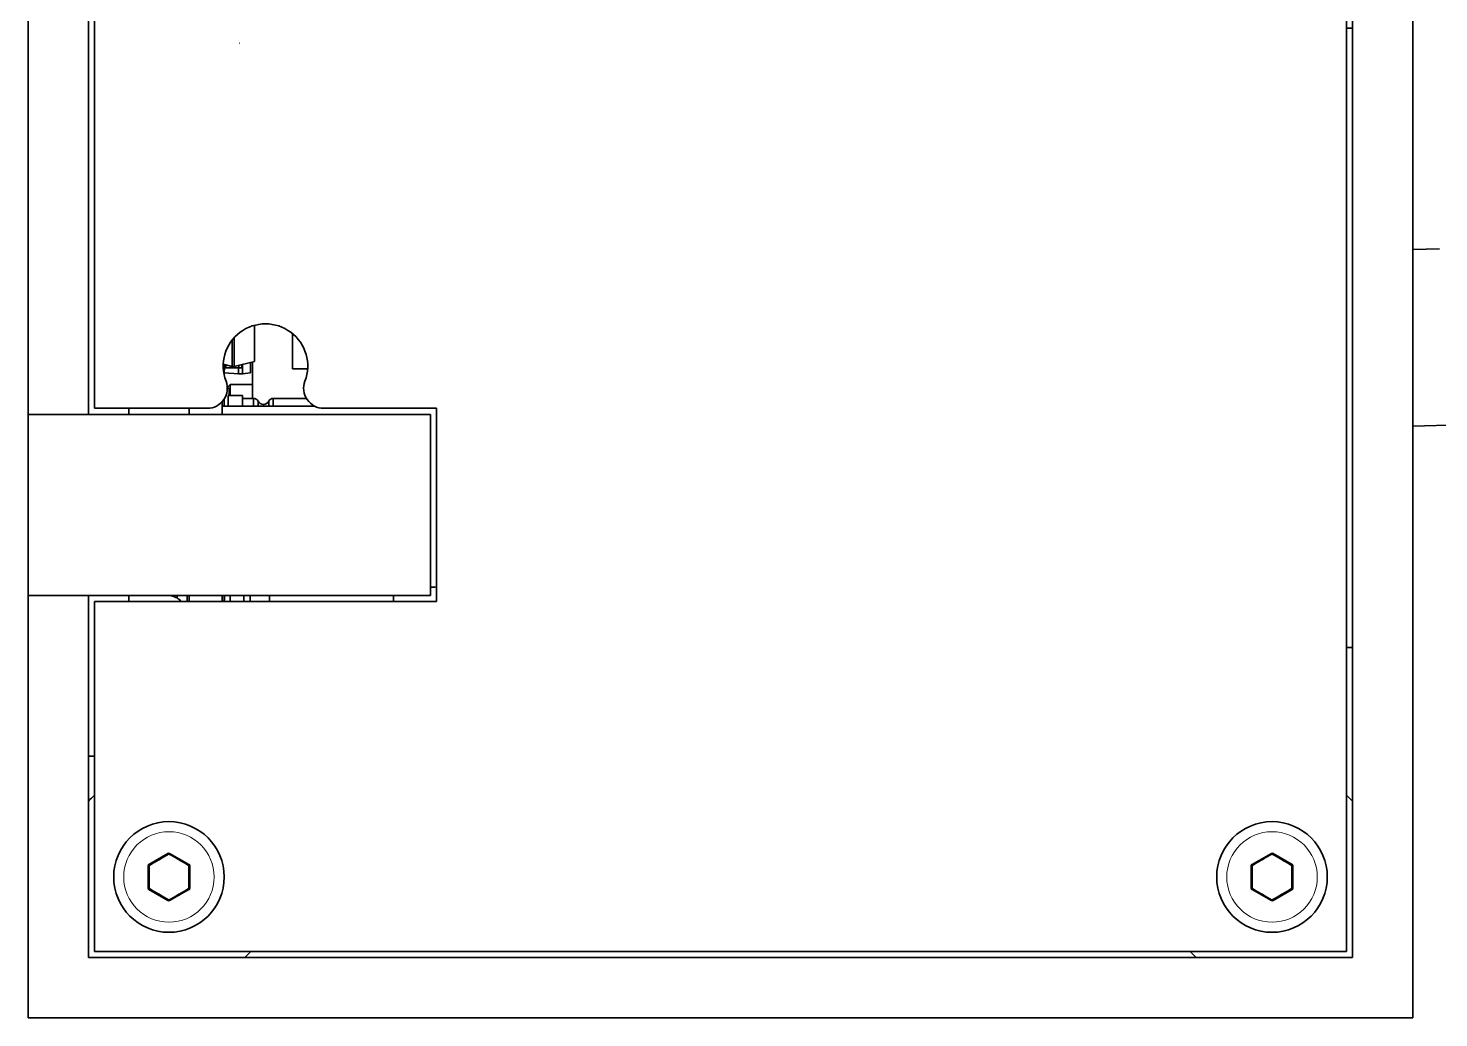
# Model space of a CAD drawing. Extents: x 157 to 1229, y 75 to 1118.
# Drawn here: x 677.8 to 747.9, y 297 to 346.2 of the extents above; entities that cross this region are included whole.
import ezdxf

# ---------------------------------------------------------------- set-up
doc = ezdxf.new("R2010")
doc.units = 0

msp = doc.modelspace()

# ---------------------------------------------------------------- linework, layer by layer
at = {"color": 7, "lineweight": 35}
for p, q in [((677.787, 388.797), (677.787, 326.997)), ((677.787, 388.797), (677.787, 296.997)), ((746.642, 296.997), (746.642, 388.797)), ((680.787, 326.997), (680.787, 385.797)), ((681.087, 327.297), (681.087, 385.497)), ((743.342, 385.497), (743.342, 300.297)), ((743.642, 299.997), (743.642, 385.797)), ((697.787, 326.997), (677.787, 326.997)), ((677.787, 317.997), (677.787, 296.997)), ((677.787, 317.997), (697.787, 317.997)), ((743.342, 300.297), (681.087, 300.297)), ((743.642, 299.997), (680.787, 299.997)), ((746.642, 296.997), (677.787, 296.997)), ((746.642, 296.997), (677.787, 296.997))]:
    msp.add_line(p, q, dxfattribs=at)
at = {"color": 7, "lineweight": 35, "ltscale": 0.0075}
for p, q in [((743.642, 346.195), (743.342, 346.195)), ((688.237, 329.017), (688.237, 329.317)), ((688.237, 329.317), (688.237, 329.017)), ((682.787, 327.297), (682.787, 326.997)), ((685.787, 327.297), (685.787, 326.997)), ((685.787, 326.997), (685.787, 327.297)), ((685.787, 326.997), (685.787, 327.297)), ((682.787, 317.997), (682.787, 317.697)), ((685.687, 317.997), (685.687, 317.697)), ((685.687, 317.997), (685.687, 317.697)), ((685.687, 317.997), (685.687, 317.697)), ((685.787, 317.997), (685.787, 317.697)), ((685.787, 317.697), (685.787, 317.997)), ((685.787, 317.697), (685.787, 317.997)), ((685.787, 317.997), (685.787, 317.697)), ((687.437, 317.697), (687.437, 317.997)), ((687.437, 317.697), (687.437, 317.997)), ((687.542, 317.997), (687.542, 317.697)), ((687.837, 317.997), (687.837, 317.697)), ((688.517, 317.697), (688.517, 317.997)), ((688.517, 317.997), (688.517, 317.697)), ((689.787, 317.997), (689.787, 317.697)), ((695.947, 317.997), (695.947, 317.697)), ((695.947, 317.997), (695.947, 317.697)), ((743.642, 315.403), (743.342, 315.403)), ((743.642, 315.403), (743.342, 315.403)), ((681.087, 309.997), (680.787, 309.997)), ((681.087, 309.997), (680.787, 309.997))]:
    msp.add_line(p, q, dxfattribs=at)
at = {"color": 7, "lineweight": 35, "ltscale": 0.275003}
for p, q in [((743.642, 346.195), (743.642, 335.195)), ((743.642, 315.403), (743.642, 326.403))]:
    msp.add_line(p, q, dxfattribs=at)
at = {"color": 7, "lineweight": 35, "ltscale": 0.000250244}
msp.add_line((688.312, 345.452), (688.302, 345.452), dxfattribs=at)
at = {"color": 7, "lineweight": 35, "ltscale": 0.044942}
for p, q in [((689.037, 331.423), (689.037, 329.626)), ((689.037, 329.626), (689.037, 331.423))]:
    msp.add_line(p, q, dxfattribs=at)
at = {"color": 7, "lineweight": 35, "ltscale": 0.032999}
for p, q in [((687.937, 329.376), (687.937, 330.696)), ((687.937, 330.696), (687.937, 329.376))]:
    msp.add_line(p, q, dxfattribs=at)
at = {"color": 7, "lineweight": 35, "ltscale": 0.035946}
msp.add_line((688.037, 330.813), (688.037, 329.376), dxfattribs=at)
msp.add_line((688.037, 330.813), (688.037, 329.376), dxfattribs=at)
at = {"color": 7, "lineweight": 35, "ltscale": 0.043641}
msp.add_line((690.937, 329.26), (690.937, 331.005), dxfattribs=at)
msp.add_line((690.937, 329.26), (690.937, 331.005), dxfattribs=at)
at = {"color": 7, "lineweight": 35, "ltscale": 0.011545}
for p, q in [((687.489, 329.488), (687.937, 329.376)), ((687.489, 329.488), (687.937, 329.376)), ((687.937, 329.376), (687.489, 329.488))]:
    msp.add_line(p, q, dxfattribs=at)
at = {"color": 7, "lineweight": 35, "ltscale": 0.000669861}
for p, q in [((687.537, 329.086), (687.51, 329.086)), ((687.51, 329.086), (687.537, 329.086)), ((687.51, 329.086), (687.537, 329.086))]:
    msp.add_line(p, q, dxfattribs=at)
at = {"color": 7, "lineweight": 35, "ltscale": 0.007146}
msp.add_line((687.537, 329.476), (687.537, 329.19), dxfattribs=at)
at = {"color": 7, "lineweight": 35, "ltscale": 0.007141}
msp.add_line((687.537, 329.19), (687.537, 329.475), dxfattribs=at)
at = {"color": 7, "lineweight": 35, "ltscale": 0.002605}
msp.add_line((687.537, 329.19), (687.537, 329.086), dxfattribs=at)
msp.add_line((687.537, 329.19), (687.537, 329.086), dxfattribs=at)
at = {"color": 7, "lineweight": 35, "ltscale": 0.000474548}
for p, q in [((687.537, 329.067), (687.537, 329.086)), ((687.537, 329.086), (687.537, 329.067)), ((687.537, 329.086), (687.537, 329.067))]:
    msp.add_line(p, q, dxfattribs=at)
at = {"color": 7, "lineweight": 35, "ltscale": 0.017543}
for p, q in [((688.237, 329.017), (687.537, 329.067)), ((687.537, 329.067), (688.237, 329.017)), ((687.537, 329.067), (688.237, 329.017))]:
    msp.add_line(p, q, dxfattribs=at)
at = {"color": 7, "lineweight": 35, "ltscale": 0.000624375}
msp.add_line((687.559, 329.314), (687.584, 329.317), dxfattribs=at)
at = {"color": 7, "lineweight": 35, "ltscale": 0.000300598}
msp.add_line((687.584, 329.317), (687.596, 329.317), dxfattribs=at)
at = {"color": 7, "lineweight": 35, "ltscale": 7.93457e-05}
msp.add_line((687.587, 329.317), (687.584, 329.317), dxfattribs=at)
msp.add_line((687.587, 329.317), (687.584, 329.317), dxfattribs=at)
at = {"color": 7, "lineweight": 35, "ltscale": 0.001698}
msp.add_line((687.587, 329.317), (687.587, 329.385), dxfattribs=at)
msp.add_line((687.587, 329.317), (687.587, 329.385), dxfattribs=at)
at = {"color": 7, "lineweight": 35, "ltscale": 0.000131226}
msp.add_line((687.592, 329.317), (687.587, 329.317), dxfattribs=at)
msp.add_line((687.592, 329.317), (687.587, 329.317), dxfattribs=at)
at = {"color": 7, "lineweight": 35, "ltscale": 0.001962}
for p, q in [((687.592, 329.395), (687.592, 329.317)), ((687.592, 329.317), (687.592, 329.395))]:
    msp.add_line(p, q, dxfattribs=at)
at = {"color": 7, "lineweight": 35, "ltscale": 0.000559998}
for p, q in [((687.615, 329.317), (687.592, 329.317)), ((687.615, 329.317), (687.592, 329.317)), ((688.24, 329.317), (688.262, 329.317))]:
    msp.add_line(p, q, dxfattribs=at)
at = {"color": 7, "lineweight": 35, "ltscale": 6.86646e-05}
msp.add_line((687.599, 329.317), (687.596, 329.317), dxfattribs=at)
at = {"color": 7, "lineweight": 35, "ltscale": 0.016016}
for p, q in [((688.24, 329.317), (687.599, 329.317)), ((688.255, 329.317), (687.615, 329.317)), ((688.255, 329.317), (687.615, 329.317))]:
    msp.add_line(p, q, dxfattribs=at)
at = {"color": 7, "lineweight": 35, "ltscale": 0.00294}
for p, q in [((687.615, 329.317), (687.615, 329.434)), ((687.615, 329.434), (687.615, 329.317))]:
    msp.add_line(p, q, dxfattribs=at)
at = {"color": 7, "lineweight": 35, "ltscale": 0.002501}
for p, q in [((688.037, 329.376), (687.937, 329.376)), ((687.937, 329.376), (688.037, 329.376)), ((687.937, 329.376), (688.037, 329.376)), ((687.437, 317.702), (687.537, 317.702)), ((687.537, 317.702), (687.437, 317.702))]:
    msp.add_line(p, q, dxfattribs=at)
at = {"color": 7, "lineweight": 35, "ltscale": 0.025769}
for p, q in [((689.037, 329.626), (688.037, 329.376)), ((689.037, 329.626), (688.037, 329.376)), ((688.037, 329.376), (689.037, 329.626))]:
    msp.add_line(p, q, dxfattribs=at)
at = {"color": 7, "lineweight": 35, "ltscale": 0.005}
for p, q in [((688.437, 329.017), (688.237, 329.017)), ((688.237, 329.017), (688.437, 329.017)), ((688.237, 329.017), (688.437, 329.017))]:
    msp.add_line(p, q, dxfattribs=at)
at = {"color": 7, "lineweight": 35, "ltscale": 0.002839}
msp.add_line((688.255, 329.43), (688.255, 329.317), dxfattribs=at)
msp.add_line((688.255, 329.43), (688.255, 329.317), dxfattribs=at)
at = {"color": 7, "lineweight": 35, "ltscale": 0.002786}
msp.add_line((688.367, 329.317), (688.255, 329.317), dxfattribs=at)
at = {"color": 7, "lineweight": 35, "ltscale": 0.003918}
msp.add_line((688.255, 329.317), (688.412, 329.317), dxfattribs=at)
at = {"color": 7, "lineweight": 35, "ltscale": 0.003751}
msp.add_line((688.262, 329.317), (688.412, 329.317), dxfattribs=at)
at = {"color": 7, "lineweight": 35, "ltscale": 0.001132}
msp.add_line((688.412, 329.317), (688.367, 329.317), dxfattribs=at)
at = {"color": 7, "lineweight": 35, "ltscale": 0.003819}
msp.add_line((688.412, 329.317), (688.412, 329.469), dxfattribs=at)
msp.add_line((688.412, 329.317), (688.412, 329.469), dxfattribs=at)
at = {"color": 7, "lineweight": 35, "ltscale": 0.011475}
for p, q in [((688.437, 329.017), (688.437, 329.476)), ((688.437, 329.476), (688.437, 329.017))]:
    msp.add_line(p, q, dxfattribs=at)
at = {"color": 7, "lineweight": 35, "ltscale": 0.010078}
for p, q in [((688.837, 329.067), (688.437, 329.017)), ((688.437, 329.017), (688.837, 329.067)), ((688.437, 329.017), (688.837, 329.067))]:
    msp.add_line(p, q, dxfattribs=at)
at = {"color": 7, "lineweight": 35, "ltscale": 0.012725}
for p, q in [((688.837, 329.576), (688.837, 329.067)), ((688.837, 329.067), (688.837, 329.576))]:
    msp.add_line(p, q, dxfattribs=at)
at = {"color": 7, "lineweight": 35, "ltscale": 0.02815}
msp.add_line((688.937, 329.601), (688.937, 328.475), dxfattribs=at)
at = {"color": 7, "lineweight": 35, "ltscale": 0.045248}
msp.add_line((688.937, 329.601), (688.937, 327.791), dxfattribs=at)
msp.add_line((688.937, 329.601), (688.937, 327.791), dxfattribs=at)
at = {"color": 7, "lineweight": 35, "ltscale": 0.008525}
for p, q in [((688.937, 329.601), (688.937, 329.26)), ((688.937, 329.26), (688.937, 329.601)), ((688.937, 329.601), (688.937, 329.26)), ((688.937, 329.26), (688.937, 329.601))]:
    msp.add_line(p, q, dxfattribs=at)
at = {"color": 7, "lineweight": 35, "ltscale": 0.01864}
msp.add_line((691.683, 329.26), (690.937, 329.26), dxfattribs=at)
msp.add_line((691.683, 329.26), (690.937, 329.26), dxfattribs=at)
at = {"color": 7, "lineweight": 35, "ltscale": 0.005618}
for p, q in [((687.678, 328.316), (687.837, 328.475)), ((687.837, 328.475), (687.678, 328.316)), ((687.678, 328.316), (687.837, 328.475)), ((687.678, 328.316), (687.837, 328.475)), ((687.678, 328.316), (687.837, 328.475))]:
    msp.add_line(p, q, dxfattribs=at)
at = {"color": 7, "lineweight": 35, "ltscale": 0.005619}
for p, q in [((687.837, 328.475), (687.678, 328.316)), ((687.837, 328.475), (687.678, 328.316)), ((687.837, 328.475), (687.678, 328.316)), ((687.678, 328.316), (687.837, 328.475)), ((687.837, 328.475), (687.678, 328.316)), ((687.678, 328.316), (687.837, 328.475)), ((687.837, 328.475), (687.678, 328.316)), ((687.678, 328.316), (687.837, 328.475)), ((687.837, 328.475), (687.678, 328.316)), ((687.678, 328.316), (687.837, 328.475)), ((687.837, 328.475), (687.678, 328.316)), ((687.678, 328.316), (687.837, 328.475)), ((687.837, 328.475), (687.678, 328.316)), ((687.678, 328.316), (687.837, 328.475)), ((687.837, 328.475), (687.678, 328.316)), ((687.678, 328.316), (687.837, 328.475)), ((687.837, 328.475), (687.678, 328.316)), ((687.678, 328.316), (687.837, 328.475)), ((687.837, 328.475), (687.678, 328.316)), ((687.678, 328.316), (687.837, 328.475)), ((687.837, 328.475), (687.678, 328.316)), ((687.678, 328.316), (687.837, 328.475)), ((687.837, 328.475), (687.678, 328.316))]:
    msp.add_line(p, q, dxfattribs=at)
at = {"color": 7, "lineweight": 35, "ltscale": 0.027499}
msp.add_line((688.937, 328.475), (687.837, 328.475), dxfattribs=at)
msp.add_line((688.937, 328.475), (687.837, 328.475), dxfattribs=at)
at = {"color": 7, "lineweight": 35, "ltscale": 0.004563}
msp.add_line((687.837, 328.475), (687.837, 328.292), dxfattribs=at)
at = {"color": 7, "lineweight": 35, "ltscale": 0.004597}
msp.add_line((687.837, 328.291), (687.837, 328.475), dxfattribs=at)
at = {"color": 7, "lineweight": 35, "ltscale": 0.017099}
msp.add_line((688.937, 328.475), (688.937, 327.791), dxfattribs=at)
at = {"color": 7, "lineweight": 35, "ltscale": 0.015914}
msp.add_line((687.437, 326.997), (687.437, 327.633), dxfattribs=at)
msp.add_line((687.437, 326.997), (687.437, 327.633), dxfattribs=at)
at = {"color": 7, "lineweight": 35, "ltscale": 0.009135}
msp.add_line((687.537, 327.767), (687.537, 327.402), dxfattribs=at)
msp.add_line((687.537, 327.767), (687.537, 327.402), dxfattribs=at)
at = {"color": 7, "lineweight": 35, "ltscale": 0.013477}
for p, q in [((687.737, 327.402), (687.737, 327.941)), ((687.737, 327.402), (687.737, 327.941)), ((687.737, 327.941), (687.737, 327.402)), ((688.437, 327.402), (688.437, 327.941)), ((688.437, 327.941), (688.437, 327.402))]:
    msp.add_line(p, q, dxfattribs=at)
at = {"color": 7, "lineweight": 35, "ltscale": 0.0175}
for p, q in [((688.437, 327.941), (687.737, 327.941)), ((687.737, 327.941), (688.437, 327.941))]:
    msp.add_line(p, q, dxfattribs=at)
at = {"color": 7, "lineweight": 35, "ltscale": 0.00875}
for p, q in [((687.787, 327.941), (687.787, 328.291)), ((687.787, 327.941), (687.787, 328.291)), ((687.837, 328.291), (687.837, 327.941)), ((687.837, 327.941), (687.837, 328.291))]:
    msp.add_line(p, q, dxfattribs=at)
at = {"color": 7, "lineweight": 35, "ltscale": 0.00125}
for p, q in [((687.787, 328.291), (687.837, 328.291)), ((687.837, 328.291), (687.787, 328.291))]:
    msp.add_line(p, q, dxfattribs=at)
at = {"color": 7, "lineweight": 35, "ltscale": 0.014003}
for p, q in [((688.997, 327.791), (688.437, 327.791)), ((688.437, 327.791), (688.997, 327.791))]:
    msp.add_line(p, q, dxfattribs=at)
at = {"color": 7, "lineweight": 35, "ltscale": 0.009746}
for p, q in [((688.997, 327.791), (688.997, 327.401)), ((689.977, 327.401), (689.977, 327.791))]:
    msp.add_line(p, q, dxfattribs=at)
at = {"color": 7, "lineweight": 35, "ltscale": 0.009728}
for p, q in [((688.997, 327.402), (688.997, 327.791)), ((689.977, 327.791), (689.977, 327.402))]:
    msp.add_line(p, q, dxfattribs=at)
at = {"color": 7, "lineweight": 35, "ltscale": 0.006334}
for p, q in [((689.22, 327.401), (689.22, 327.654)), ((689.22, 327.401), (689.22, 327.654)), ((689.754, 327.654), (689.754, 327.401)), ((689.754, 327.654), (689.754, 327.401))]:
    msp.add_line(p, q, dxfattribs=at)
at = {"color": 7, "lineweight": 35, "ltscale": 0.041145}
for p, q in [((691.623, 327.791), (689.977, 327.791)), ((689.977, 327.791), (691.623, 327.791))]:
    msp.add_line(p, q, dxfattribs=at)
at = {"color": 7, "lineweight": 35, "ltscale": 0.225}
for p, q in [((677.787, 317.997), (677.787, 326.997)), ((697.787, 326.997), (697.787, 317.997))]:
    msp.add_line(p, q, dxfattribs=at)
at = {"color": 7, "lineweight": 35, "ltscale": 0.140042}
for p, q in [((686.689, 327.297), (681.087, 327.297)), ((698.087, 327.297), (692.485, 327.297))]:
    msp.add_line(p, q, dxfattribs=at)
at = {"color": 7, "lineweight": 35, "ltscale": 0.010125}
for p, q in [((687.437, 327.402), (687.437, 326.997)), ((687.437, 326.997), (687.437, 327.402))]:
    msp.add_line(p, q, dxfattribs=at)
at = {"color": 7, "lineweight": 35, "ltscale": 0.115056}
msp.add_line((687.437, 327.402), (692.039, 327.402), dxfattribs=at)
msp.add_line((687.437, 327.402), (692.039, 327.402), dxfattribs=at)
at = {"color": 7, "lineweight": 35, "ltscale": 0.002239}
for p, q in [((689.487, 327.491), (689.487, 327.401)), ((689.487, 327.401), (689.487, 327.491))]:
    msp.add_line(p, q, dxfattribs=at)
at = {"color": 7, "lineweight": 35, "ltscale": 0.239999}
msp.add_line((698.087, 317.697), (698.087, 327.297), dxfattribs=at)
at = {"color": 7, "lineweight": 35, "ltscale": 0.45}
msp.add_line((680.787, 299.997), (680.787, 317.997), dxfattribs=at)
at = {"color": 7, "lineweight": 35, "ltscale": 0.003224}
for p, q in [((685.187, 317.868), (685.187, 317.997)), ((685.187, 317.997), (685.187, 317.868))]:
    msp.add_line(p, q, dxfattribs=at)
at = {"color": 7, "lineweight": 35, "ltscale": 0.007375}
for p, q in [((687.537, 317.702), (687.537, 317.997)), ((687.537, 317.997), (687.537, 317.702))]:
    msp.add_line(p, q, dxfattribs=at)
at = {"color": 7, "lineweight": 35, "ltscale": 0.007625}
for p, q in [((687.837, 317.697), (687.837, 318.002)), ((688.817, 317.697), (688.817, 318.002)), ((688.817, 317.697), (688.817, 318.002)), ((689.787, 317.697), (689.787, 318.002))]:
    msp.add_line(p, q, dxfattribs=at)
at = {"color": 7, "lineweight": 35, "ltscale": 0.003749}
msp.add_line((697.937, 318.402), (697.787, 318.402), dxfattribs=at)
msp.add_line((697.937, 318.402), (697.787, 318.402), dxfattribs=at)
msp.add_line((697.937, 318.402), (697.787, 318.402), dxfattribs=at)
at = {"color": 7, "lineweight": 35, "ltscale": 0.424998}
msp.add_line((681.087, 317.697), (698.087, 317.697), dxfattribs=at)
at = {"color": 7, "lineweight": 35, "ltscale": 0.435001}
msp.add_line((681.087, 300.297), (681.087, 317.697), dxfattribs=at)
at = {"color": 7, "lineweight": 35, "ltscale": 0.147667}
msp.add_line((743.642, 309.497), (743.642, 315.403), dxfattribs=at)
at = {"color": 7, "lineweight": 35, "ltscale": 0.043127}
msp.add_line((743.642, 309.497), (743.642, 307.772), dxfattribs=at)
at = {"color": 7, "lineweight": 13, "ltscale": 0.027423}
for p, q in [((684.737, 305.18), (683.787, 304.632)), ((683.787, 303.362), (684.737, 302.813))]:
    msp.add_line(p, q, dxfattribs=at)
at = {"color": 7, "lineweight": 13, "ltscale": 0.00125}
for p, q in [((684.737, 305.18), (684.762, 305.137)), ((684.837, 305.18), (684.812, 305.137)), ((739.592, 305.18), (739.617, 305.137)), ((739.692, 305.18), (739.667, 305.137)), ((683.787, 304.632), (683.812, 304.588)), ((685.787, 304.632), (685.762, 304.588)), ((685.837, 304.545), (685.787, 304.545)), ((738.592, 304.545), (738.642, 304.545)), ((738.642, 304.632), (738.667, 304.588)), ((740.642, 304.632), (740.617, 304.588)), ((740.692, 304.545), (740.642, 304.545)), ((683.787, 303.362), (683.812, 303.405)), ((685.787, 303.362), (685.762, 303.405)), ((685.837, 303.448), (685.787, 303.448)), ((738.592, 303.448), (738.642, 303.448)), ((738.642, 303.362), (738.667, 303.405)), ((740.642, 303.362), (740.617, 303.405)), ((740.692, 303.448), (740.642, 303.448)), ((739.592, 302.813), (739.617, 302.856)), ((739.692, 302.813), (739.667, 302.856))]:
    msp.add_line(p, q, dxfattribs=at)
at = {"color": 7, "lineweight": 13, "ltscale": 0.027425}
for p, q in [((685.787, 304.632), (684.837, 305.18)), ((739.592, 305.18), (738.642, 304.632)), ((740.642, 304.632), (739.692, 305.18)), ((684.837, 302.813), (685.787, 303.362)), ((738.642, 303.362), (739.592, 302.813)), ((739.692, 302.813), (740.642, 303.362))]:
    msp.add_line(p, q, dxfattribs=at)
at = {"color": 7, "lineweight": 13, "ltscale": 0.027424}
for p, q in [((683.737, 304.545), (683.737, 303.448)), ((685.837, 303.448), (685.837, 304.545)), ((738.592, 304.545), (738.592, 303.448)), ((740.692, 303.448), (740.692, 304.545))]:
    msp.add_line(p, q, dxfattribs=at)
at = {"color": 7, "lineweight": 13, "ltscale": 0.001251}
for p, q in [((683.737, 304.545), (683.787, 304.545)), ((683.737, 303.448), (683.787, 303.448)), ((684.737, 302.813), (684.762, 302.856)), ((684.837, 302.813), (684.812, 302.856))]:
    msp.add_line(p, q, dxfattribs=at)
at = {"color": 7, "lineweight": 35, "ltscale": 0.027424}
for p, q in [((683.787, 304.545), (683.787, 303.448)), ((685.787, 303.448), (685.787, 304.545)), ((738.642, 304.545), (738.642, 303.448)), ((740.642, 303.448), (740.642, 304.545)), ((683.812, 303.405), (684.762, 302.856)), ((684.812, 302.856), (685.762, 303.405))]:
    msp.add_line(p, q, dxfattribs=at)
at = {"color": 7, "lineweight": 35, "ltscale": 0.027425}
for p, q in [((684.762, 305.137), (683.812, 304.588)), ((685.762, 304.588), (684.812, 305.137))]:
    msp.add_line(p, q, dxfattribs=at)
at = {"color": 7, "lineweight": 13, "ltscale": 0.000750008}
for p, q in [((685.759, 304.528), (685.759, 304.558)), ((683.815, 303.466), (683.815, 303.436)), ((738.67, 303.466), (738.67, 303.436))]:
    msp.add_line(p, q, dxfattribs=at)
at = {"color": 7, "lineweight": 35, "ltscale": 0.027423}
for p, q in [((739.617, 305.137), (738.667, 304.588)), ((740.617, 304.588), (739.667, 305.137)), ((738.667, 303.405), (739.617, 302.856)), ((739.667, 302.856), (740.617, 303.405))]:
    msp.add_line(p, q, dxfattribs=at)
at = {"color": 7, "lineweight": 13, "ltscale": 0.000749994}
msp.add_line((740.614, 304.528), (740.613, 304.558), dxfattribs=at)
at = {"color": 7, "lineweight": 35}
for points in [[(747.974, 335.223), (746.642, 335.195)], [(746.642, 326.403), (748.976, 326.47)]]:
    msp.add_lwpolyline(points, dxfattribs=at)
for centre in [(684.787, 303.997), (739.642, 303.997)]:
    msp.add_circle(centre, 2.75, dxfattribs=at)
at = {"color": 7, "lineweight": 13}
for centre in [(684.787, 303.997), (739.642, 303.997)]:
    msp.add_circle(centre, 2.25, dxfattribs=at)
at = {"color": 7, "lineweight": 35}
for centre, radius, start, end in [((689.587, 329.397), 2.1, 339.21644, 200.78356), ((688.002, 329.189), 0.465, 145.10294, 179.8878), ((688.002, 329.189), 0.465, 145.10267, 179.8878), ((688.002, 329.189), 0.465, 145.10304, 179.8878), ((688.037, 329.167), 0.5, 145.04569, 179.99999), ((688.037, 329.167), 0.5, 145.05595, 180.00001), ((687.583, 329.223), 0.094, 89.40524, 108.11407), ((686.689, 328.297), 1, 270, 20.78356), ((687.787, 328.541), 0.25, 246.85595, 270), ((687.786, 328.536), 0.246, 246.61807, 270.17305), ((692.485, 328.297), 1, 159.21644, 270), ((688.997, 327.541), 0.25, 27.03569, 90), ((688.997, 327.541), 0.25, 27.03569, 90), ((689.487, 327.791), 0.3, 207.03569, 270), ((689.487, 327.791), 0.3, 207.03569, 270), ((689.487, 327.791), 0.3, 270, 332.96431), ((689.487, 327.791), 0.3, 270, 332.96431), ((689.977, 327.541), 0.25, 90, 152.96431), ((689.977, 327.541), 0.25, 90, 152.96431), ((684.687, 317.005), 0.997, 74.97203, 84.24938), ((684.687, 317.005), 0.997, 74.97203, 84.25032), ((684.687, 317.002), 1, 60, 84.27364), ((684.689, 317.005), 0.996, 59.96915, 75.03085), ((684.689, 317.005), 0.996, 59.96915, 75.03085), ((684.687, 317.002), 1, 44.16963, 60), ((684.684, 316.998), 1.005, 44.20679, 59.96415), ((684.684, 316.998), 1.005, 44.20679, 59.96415), ((697.938, 318.896), 0.495, 269.8833, 287.49524), ((697.937, 318.902), 0.5, 270, 287.45777), ((697.938, 318.896), 0.495, 269.8833, 287.49493), ((684.787, 303.997), 5.5, 132.27787, 136.65825), ((739.642, 303.997), 5.5, 43.34176, 47.72206), ((683.837, 304.545), 0.05, 120, 180.00001), ((684.787, 305.094), 0.05, 60, 120), ((685.737, 304.545), 0.05, 0, 60), ((738.692, 304.545), 0.05, 120, 180.00001), ((739.642, 305.094), 0.05, 60, 120), ((740.592, 304.545), 0.05, 0, 60), ((683.837, 303.448), 0.05, 180.00001, 240), ((685.737, 303.448), 0.05, 300, 360), ((738.692, 303.448), 0.05, 180.00001, 240), ((740.592, 303.448), 0.05, 300, 360), ((684.787, 302.9), 0.05, 240, 300), ((739.642, 302.9), 0.05, 240, 300), ((684.787, 303.997), 5.5, 313.34176, 317.72212), ((739.642, 303.997), 5.5, 222.27788, 226.65825)]:
    msp.add_arc(centre, radius, start, end, dxfattribs=at)
at = {"color": 7, "lineweight": 13}
for centre, radius, start, end in [((684.787, 305.094), 0.1, 60, 120), ((739.642, 305.094), 0.1, 60, 120), ((683.837, 304.545), 0.1, 120, 180.00001), ((683.843, 304.578), 0.0333, 161.44126, 216.71894), ((730.7, 303.998), 46.888, 179.3161, 180.65046), ((707.701, 264.308), 46.803, 119.31324, 120.68677), ((684.756, 305.105), 0.0333, 23.28105, 78.55879), ((661.873, 264.308), 46.804, 59.31324, 60.68675), ((685.731, 304.578), 0.0333, 323.28105, 18.5588), ((639.382, 303.995), 46.38, 359.30843, 0.6574), ((685.737, 304.545), 0.1, 0, 60), ((738.692, 304.545), 0.1, 120, 180.00001), ((738.698, 304.578), 0.0333, 161.44126, 216.71894), ((785.555, 303.998), 46.888, 179.3161, 180.65046), ((762.556, 264.308), 46.803, 119.31324, 120.68677), ((739.61, 305.105), 0.0333, 23.28105, 78.55879), ((716.727, 264.308), 46.804, 59.31324, 60.68675), ((740.586, 304.578), 0.0333, 323.28105, 18.5588), ((694.236, 303.995), 46.38, 359.30843, 0.6574), ((740.592, 304.545), 0.1, 0, 60), ((683.837, 303.448), 0.1, 180.00001, 240), ((683.843, 303.415), 0.0333, 143.28106, 198.55879), ((707.886, 344.005), 47.172, 239.3186, 240.68139), ((661.873, 343.685), 46.804, 299.31324, 300.68675), ((685.763, 303.47), 0.0333, 263.28105, 318.55879), ((685.737, 303.448), 0.1, 300, 360), ((738.692, 303.448), 0.1, 180.00001, 240), ((738.698, 303.415), 0.0333, 143.28106, 198.55879), ((762.74, 344.005), 47.172, 239.3186, 240.68139), ((716.727, 343.685), 46.804, 299.31324, 300.68675), ((740.617, 303.47), 0.0333, 263.28105, 318.55879), ((740.592, 303.448), 0.1, 300, 360), ((684.787, 302.9), 0.1, 240, 300), ((684.819, 302.888), 0.0333, 203.28105, 258.5588), ((739.642, 302.9), 0.1, 240, 300), ((739.673, 302.888), 0.0333, 203.28105, 258.5588)]:
    msp.add_arc(centre, radius, start, end, dxfattribs=at)
for centre, major_axis, start_param, end_param in [((684.787, 305.094), (0.025, 0.0433), 0, 1.122964), ((685.737, 304.545), (0.05, 0), 6.283185, 7.406149), ((739.642, 305.094), (0.025, 0.0433), 6.283185, 7.406149), ((740.592, 304.545), (0.05, 0), 6.283185, 7.406149), ((683.837, 303.448), (-0.05, 0), 6.283185, 7.406149), ((685.737, 303.448), (0.025, -0.0433), 0, 1.122964), ((738.692, 303.448), (-0.05, 0), 6.283185, 7.406149), ((740.592, 303.448), (0.025, -0.0433), 6.283185, 7.406149), ((684.787, 302.9), (-0.025, -0.0433), 0, 1.122964), ((739.642, 302.9), (-0.025, -0.0433), 0, 1.122964)]:
    msp.add_ellipse(centre, major_axis=major_axis, ratio=0.27735, start_param=start_param, end_param=end_param, dxfattribs=at)

doc.saveas('drawing.dxf')
